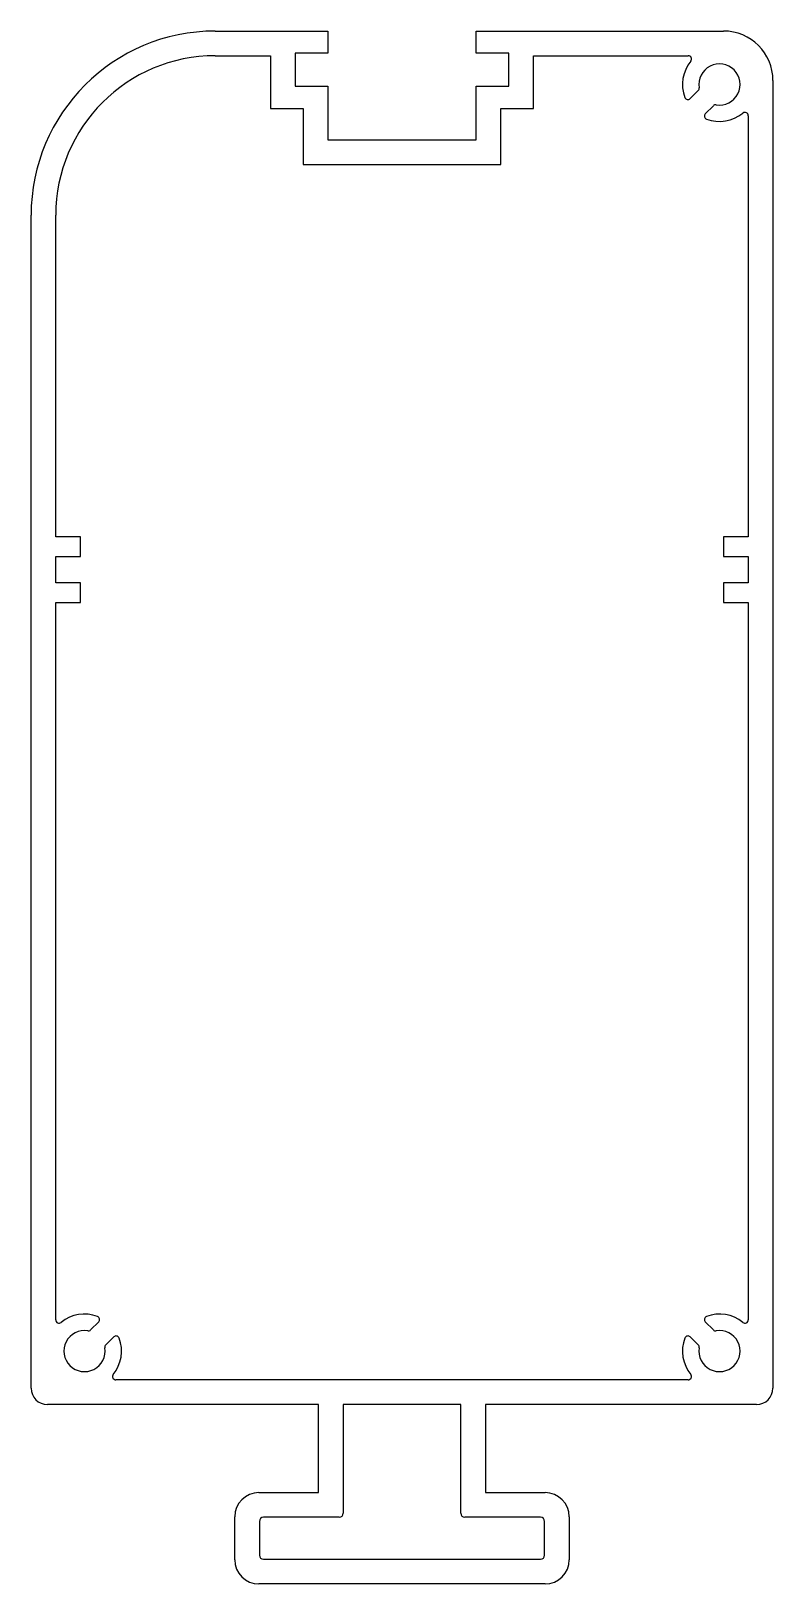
# Model space of a CAD drawing. Extents: x 105.3 to 150.4, y -120.6 to -26.2.
import ezdxf

# ---------------------------------------------------------------- set-up
doc = ezdxf.new("R2010")
doc.units = 0
doc.layers.get('0').update_dxf_attribs({"linetype": 'CONTINUOUS'})

msp = doc.modelspace()

# ---------------------------------------------------------------- linework, layer by layer
at = {"color": 0}
for p, q in [((116.49, -26.212), (123.34, -26.212)), ((123.34, -26.212), (123.34, -27.562)), ((132.34, -26.212), (147.39, -26.212)), ((132.34, -27.562), (132.34, -26.212)), ((116.49, -27.712), (119.852, -27.712)), ((119.852, -27.712), (119.852, -30.912)), ((121.352, -27.562), (121.352, -29.562)), ((123.34, -27.562), (121.352, -27.562)), ((134.34, -27.562), (132.34, -27.562)), ((134.34, -29.562), (134.34, -27.562)), ((135.84, -27.712), (145.241, -27.712)), ((135.84, -30.912), (135.84, -27.712)), ((150.39, -29.212), (150.39, -108.732)), ((121.352, -29.562), (123.34, -29.562)), ((123.34, -29.562), (123.34, -32.822)), ((132.352, -29.562), (134.34, -29.562)), ((132.352, -32.822), (132.352, -29.562)), ((145.361, -30.321), (145.85, -29.832)), ((119.852, -30.912), (120.152, -30.912)), ((120.152, -30.912), (121.84, -30.912)), ((121.84, -30.912), (121.84, -34.322)), ((133.852, -34.322), (133.852, -30.912)), ((133.852, -30.912), (135.54, -30.912)), ((135.54, -30.912), (135.84, -30.912)), ((146.768, -30.75), (146.279, -31.239)), ((148.89, -31.358), (148.89, -56.962)), ((123.34, -32.822), (132.352, -32.822)), ((121.84, -34.322), (133.852, -34.322)), ((105.29, -41.212), (105.29, -37.412)), ((106.79, -41.212), (106.79, -37.412)), ((105.29, -108.732), (105.29, -41.212)), ((106.79, -56.962), (106.79, -41.212)), ((108.29, -56.962), (106.79, -56.962)), ((108.29, -58.162), (108.29, -56.962)), ((147.39, -56.962), (147.39, -58.162)), ((148.89, -56.962), (147.39, -56.962)), ((106.79, -58.162), (108.29, -58.162)), ((106.79, -59.762), (106.79, -58.162)), ((147.39, -58.162), (148.89, -58.162)), ((148.89, -58.162), (148.89, -59.762)), ((108.29, -59.762), (106.79, -59.762)), ((108.29, -60.962), (108.29, -59.762)), ((147.39, -59.762), (147.39, -60.962)), ((148.89, -59.762), (147.39, -59.762)), ((106.79, -104.587), (106.79, -60.962)), ((106.79, -60.962), (108.29, -60.962)), ((147.39, -60.962), (148.89, -60.962)), ((148.89, -60.962), (148.89, -104.587)), ((108.912, -105.194), (109.4, -104.706)), ((146.279, -104.706), (146.768, -105.194)), ((110.318, -105.624), (109.83, -106.112)), ((145.85, -106.112), (145.361, -105.624)), ((145.241, -108.232), (110.439, -108.232)), ((122.77, -109.732), (106.29, -109.732)), ((122.77, -115.092), (122.77, -109.732)), ((124.27, -109.732), (124.27, -116.342)), ((131.41, -109.732), (124.27, -109.732)), ((131.41, -116.342), (131.41, -109.732)), ((132.91, -109.732), (132.91, -115.092)), ((149.39, -109.732), (132.91, -109.732)), ((119.14, -115.092), (122.77, -115.092)), ((132.91, -115.092), (136.54, -115.092)), ((117.67, -119.175), (117.67, -116.562)), ((119.17, -116.842), (119.17, -118.895)), ((124.02, -116.592), (119.42, -116.592)), ((136.26, -116.592), (131.66, -116.592)), ((136.51, -118.895), (136.51, -116.842)), ((138.01, -116.562), (138.01, -119.175)), ((119.42, -119.145), (136.26, -119.145)), ((136.54, -120.645), (119.14, -120.645))]:
    msp.add_line(p, q, dxfattribs=at)
for centre, radius, start, end in [((116.49, -37.412), 11.2, 90, 180), ((147.39, -29.212), 3, 0, 90), ((116.49, -37.412), 9.7, 90, 180), ((147.14, -29.46), 2.25, 140.81593, 200.5321), ((145.241, -27.912), 0.2, 320.81593, 90), ((147.14, -29.46), 1.25, 260.84324, 189.15676), ((145.708, -29.691), 0.2, 315, 9.15676), ((145.22, -30.179), 0.2, 200.5321, 315), ((146.909, -30.892), 0.2, 80.84324, 135), ((148.69, -31.358), 0.2, 360, 129.2439), ((146.421, -31.38), 0.2, 135, 249.4679), ((147.14, -29.46), 2.25, 249.4679, 309.2439), ((106.99, -104.587), 0.2, 180, 309.2439), ((108.54, -106.484), 2.25, 69.4679, 129.2439), ((109.259, -104.565), 0.2, 315, 69.4679), ((146.421, -104.565), 0.2, 110.5321, 225), ((147.14, -106.484), 2.25, 50.7561, 110.5321), ((148.69, -104.587), 0.2, 230.7561, 0), ((108.54, -106.484), 1.25, 80.84324, 9.15676), ((108.77, -105.053), 0.2, 260.84324, 315), ((108.54, -106.484), 2.25, 320.81593, 20.5321), ((110.459, -105.765), 0.2, 20.5321, 135), ((147.14, -106.484), 2.25, 159.4679, 219.18407), ((145.22, -105.765), 0.2, 45, 159.4679), ((147.14, -106.484), 1.25, 170.84324, 99.15676), ((146.909, -105.053), 0.2, 225, 279.15676), ((109.971, -106.254), 0.2, 135, 189.15676), ((145.708, -106.254), 0.2, 350.84324, 45), ((110.439, -108.032), 0.2, 140.81593, 270), ((145.241, -108.032), 0.2, 270, 39.18407), ((106.29, -108.732), 1, 180, 270), ((149.39, -108.732), 1, 270, 360), ((119.14, -116.562), 1.47, 90, 180), ((136.54, -116.562), 1.47, 360, 90), ((119.42, -116.842), 0.25, 90, 180), ((124.02, -116.342), 0.25, 270, 360), ((131.66, -116.342), 0.25, 180, 270), ((136.26, -116.842), 0.25, 0, 90), ((119.42, -118.895), 0.25, 180, 270), ((136.26, -118.895), 0.25, 270, 0), ((119.14, -119.175), 1.47, 180, 270), ((136.54, -119.175), 1.47, 270, 0)]:
    msp.add_arc(centre, radius, start, end, dxfattribs=at)

doc.saveas('drawing.dxf')
